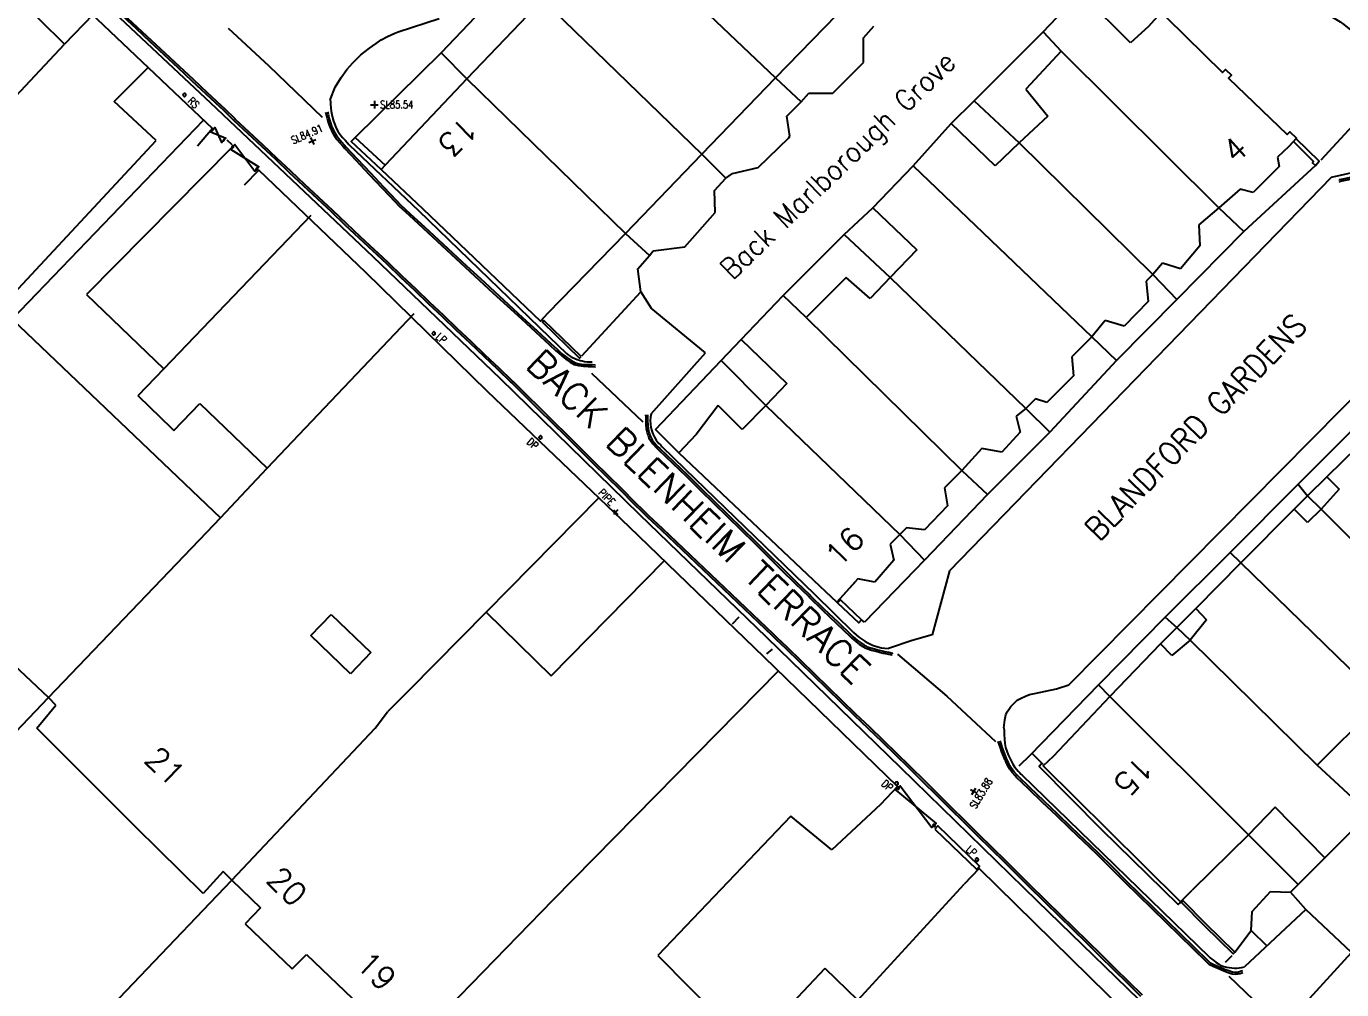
# Model space of a CAD drawing. Extents: x 427500 to 429848, y 434500 to 436505.
# Drawn here: x 429644.7 to 429713.6, y 434644.1 to 434694.5 of the extents above; entities that cross this region are included whole.
import ezdxf

# ---------------------------------------------------------------- set-up
doc = ezdxf.new("R2010")
doc.units = 0
doc.layers.get('0').update_dxf_attribs({"color": 222})
doc.layers.add('LPTIP_Ex_Base', color=8, linetype='Continuous')
doc.layers.add('ROADNAME', color=7, linetype='Continuous')
doc.styles.add('LCC Romans', font='romans.shx', dxfattribs={"width": 0.9})
doc.styles.add('MtXpl_Romans', font='romans__.ttf')
doc.styles.get("Standard").update_dxf_attribs({"font": 'romans.shx'})

# ---------------------------------------------------------------- blocks, each defined once
blk = doc.blocks.new('GATE')
at = {"color": 0, "linetype": 'ByBlock', "flags": 128}
for points in [[(-0.450902, 0), (-0.451904, 0.007014), (-0.455912, 0.014028), (-0.460922, 0.019038), (-0.467936, 0.023046), (-0.475952, 0.024048), (-0.482966, 0.023046), (-0.48998, 0.019038), (-0.49499, 0.014028), (-0.498998, 0.007014), (-0.5, 0), (-0.498998, -0.007014), (-0.49499, -0.014028), (-0.48998, -0.019038), (-0.482966, -0.023046), (-0.475952, -0.024048), (-0.467936, -0.023046), (-0.460922, -0.019038), (-0.455912, -0.014028), (-0.451904, -0.007014)], [(-0.475952, 0.024048), (-0.475952, 0.078156), (0.475952, -0.078156), (0.475952, -0.024048)], [(-0.475952, -0.024048), (-0.475952, -0.078156), (0.475952, 0.078156), (0.475952, 0.024048)], [(-0.450902, 0), (-0.451904, -0.007014)], [(0.5, 0), (0.498998, 0.007014), (0.49499, 0.014028), (0.48998, 0.019038), (0.482966, 0.023046), (0.475952, 0.024048), (0.467936, 0.023046), (0.460922, 0.019038), (0.455912, 0.014028), (0.451904, 0.007014), (0.450902, 0), (0.451904, -0.007014), (0.455912, -0.014028), (0.460922, -0.019038), (0.467936, -0.023046), (0.475952, -0.024048), (0.482966, -0.023046), (0.48998, -0.019038), (0.49499, -0.014028), (0.498998, -0.007014)], [(0.5, 0), (0.498998, -0.007014)]]:
    blk.add_lwpolyline(points, dxfattribs=at)
blk = doc.blocks.new('CIRCL')
at = {"color": 0, "linetype": 'ByBlock', "flags": 128}
for points in [[(0.5, 0), (0.475, 0.154), (0.404, 0.293), (0.293, 0.404), (0.154, 0.475), (0, 0.5), (-0.154, 0.475), (-0.293, 0.404), (-0.404, 0.293), (-0.475, 0.154), (-0.5, 0), (-0.475, -0.154), (-0.404, -0.293), (-0.293, -0.404), (-0.154, -0.475), (0, -0.5), (0.154, -0.475), (0.293, -0.404), (0.404, -0.293), (0.475, -0.154)], [(0.5, 0), (0.475, -0.154)]]:
    blk.add_lwpolyline(points, dxfattribs=at)
blk = doc.blocks.new('CROSS_1')
at = {"color": 0, "linetype": 'ByBlock', "flags": 128}
for points in [[(-0.5, 0.5), (0.5, -0.5)], [(0.5, 0.5), (-0.5, -0.5)]]:
    blk.add_lwpolyline(points, dxfattribs=at)
blk = doc.blocks.new('SPOT')
at = {"color": 0, "linetype": 'ByBlock', "flags": 128}
for points in [[(-0.5, 0), (0.5, 0)], [(0, 0.5), (0, -0.5)]]:
    blk.add_lwpolyline(points, dxfattribs=at)

msp = doc.modelspace()

# ---------------------------------------------------------------- linework, layer by layer
at = {"layer": 'LPTIP_Ex_Base', "color": 251, "true_color": 0x636466}
for p, q in [((429646.75, 434693.6), (429640.75, 434699.5)), ((429675.55, 434699.834), (429683.95, 434691.834)), ((429670.35, 434697.234), (429666.45, 434693.134)), ((429671.75, 434695.934), (429667.8, 434691.784)), ((429671.75, 434695.934), (429680.1, 434687.834)), ((429697.95, 434694.234), (429699.9, 434696.284)), ((429702.525, 434693.658), (429699.9, 434696.284)), ((429683.95, 434691.834), (429687.8, 434695.784)), ((429648.235, 434695.122), (429646.75, 434693.6)), ((429664.2, 434694.234), (429666.35, 434694.934)), ((429688.55, 434693.934), (429689.1, 434694.534)), ((429703.468, 434694.524), (429702.525, 434693.658)), ((429663.049, 434693.632), (429663.315, 434693.816)), ((429663.315, 434693.816), (429663.651, 434694.002)), ((429663.651, 434694.002), (429664.03, 434694.171)), ((429664.03, 434694.171), (429664.2, 434694.234)), ((429688.55, 434692.634), (429688.55, 434693.934)), ((429694.35, 434690.634), (429697.95, 434694.234)), ((429697.95, 434694.234), (429698.9, 434693.234)), ((429639.95, 434686.35), (429646.75, 434693.6)), ((429666.45, 434693.134), (429661.95, 434688.715)), ((429662.258, 434693.038), (429662.412, 434693.154)), ((429662.412, 434693.154), (429662.709, 434693.387)), ((429662.709, 434693.387), (429663.049, 434693.632)), ((429666.45, 434693.134), (429667.8, 434691.784)), ((429698.9, 434693.234), (429697.05, 434691.234)), ((429698.9, 434693.234), (429707.15, 434685.034)), ((429661.519, 434692.27), (429661.827, 434692.624)), ((429661.827, 434692.624), (429662.043, 434692.824)), ((429662.043, 434692.824), (429662.258, 434693.038)), ((429686.95, 434691.034), (429688.55, 434692.634)), ((429649.35, 434690.6), (429651.13, 434692.371)), ((429660.907, 434691.345), (429661.215, 434691.854)), ((429661.215, 434691.854), (429661.519, 434692.27)), ((429667.8, 434691.784), (429663.52, 434687.256)), ((429667.8, 434691.784), (429676.1, 434683.684)), ((429680.1, 434687.834), (429683.95, 434691.834)), ((429683.95, 434691.834), (429685.3, 434690.584)), ((429660.652, 434690.677), (429660.907, 434691.345)), ((429697.05, 434691.234), (429698.2, 434689.834)), ((429651.55, 434688.55), (429649.35, 434690.6)), ((429684.55, 434689.834), (429685.3, 434690.584)), ((429685.3, 434690.584), (429685.7, 434691.034)), ((429685.7, 434691.034), (429686.95, 434691.034)), ((429693.15, 434689.434), (429694.35, 434690.634)), ((429694.35, 434690.634), (429696.7, 434688.434)), ((429684.7, 434688.784), (429684.55, 434689.834)), ((429698.2, 434689.834), (429696.7, 434688.434)), ((429645.3, 434680.55), (429654.027, 434689.618)), ((429691.15, 434687.234), (429693.15, 434689.434)), ((429695.45, 434687.234), (429693.15, 434689.434)), ((429643.4, 434679.8), (429651.55, 434688.55)), ((429683.05, 434687.134), (429684.65, 434688.684)), ((429684.65, 434688.684), (429684.7, 434688.784)), ((429696.7, 434688.434), (429695.45, 434687.234)), ((429696.7, 434688.434), (429703.7, 434681.534)), ((429655.508, 434688.191), (429647.9, 434680.5)), ((429676.1, 434683.684), (429680.1, 434687.834)), ((429680.1, 434687.834), (429681.35, 434686.584)), ((429710.819, 434688.242), (429710.225, 434687.684)), ((429710.225, 434687.684), (429710.3, 434687.184)), ((429681.7, 434686.834), (429683.05, 434687.134)), ((429689.05, 434685.034), (429691.15, 434687.234)), ((429691.15, 434687.234), (429700.5, 434678.284)), ((429712.209, 434687.246), (429708.45, 434683.784)), ((429710.3, 434687.184), (429708.95, 434685.834)), ((429680.75, 434685.934), (429681.35, 434686.584)), ((429681.35, 434686.584), (429681.7, 434686.834)), ((429713.03, 434686.613), (429693.05, 434666.034)), ((429680.8, 434684.784), (429680.75, 434685.934)), ((429708.269, 434686.004), (429707.15, 434685.034)), ((429708.95, 434685.834), (429708.269, 434686.004)), ((429687.55, 434683.634), (429689.05, 434685.034)), ((429689.05, 434685.034), (429691.35, 434682.834)), ((429707.15, 434685.034), (429706.1, 434684.134)), ((429707.15, 434685.034), (429708.45, 434683.784)), ((429651.95, 434676.6), (429659.65, 434684.65)), ((429679.2, 434682.984), (429680.8, 434684.784)), ((429672.049, 434679.527), (429676.1, 434683.684)), ((429676.1, 434683.684), (429677.35, 434682.534)), ((429684.35, 434680.434), (429687.55, 434683.634)), ((429687.55, 434683.634), (429689.95, 434681.384)), ((429708.45, 434683.784), (429704.95, 434680.234)), ((429706.1, 434684.134), (429706.15, 434683.034)), ((429677.55, 434682.784), (429679.2, 434682.984)), ((429691.35, 434682.834), (429689.95, 434681.384)), ((429706.15, 434683.034), (429705.15, 434681.834)), ((429676.75, 434681.834), (429677.35, 434682.534)), ((429677.35, 434682.534), (429677.55, 434682.784)), ((429704.2, 434682.134), (429703.7, 434681.534)), ((429705.15, 434681.834), (429704.2, 434682.134)), ((429676.9, 434680.634), (429676.75, 434681.834)), ((429703.7, 434681.534), (429703.35, 434681.184)), ((429703.7, 434681.534), (429704.95, 434680.234)), ((429687.65, 434681.384), (429685.55, 434679.284)), ((429688.9, 434680.284), (429687.65, 434681.384)), ((429689.95, 434681.384), (429688.9, 434680.284)), ((429689.95, 434681.384), (429697.05, 434674.534)), ((429703.35, 434681.184), (429703.45, 434680.134)), ((429644, 434679.2), (429645.3, 434680.55)), ((429647.9, 434680.5), (429651.95, 434676.6)), ((429673.807, 434677.286), (429676.9, 434680.634)), ((429676.9, 434680.634), (429677.45, 434679.784)), ((429682.15, 434678.134), (429684.35, 434680.434)), ((429685.55, 434679.284), (429684.35, 434680.434)), ((429699.295, 434660.059), (429719.54, 434680.549)), ((429704.95, 434680.234), (429701.8, 434677.034)), ((429703.45, 434680.134), (429702.2, 434678.834)), ((429657.35, 434671.4), (429665.05, 434679.5)), ((429680.283, 434677.441), (429677.45, 434679.784)), ((429644, 434679.2), (429654.9, 434668.8)), ((429685.55, 434679.284), (429693.7, 434671.284)), ((429701.2, 434679.134), (429700.5, 434678.284)), ((429702.2, 434678.834), (429701.2, 434679.134)), ((429681.1, 434677.034), (429682.15, 434678.134)), ((429682.15, 434678.134), (429684.55, 434675.834)), ((429700.5, 434678.284), (429699.45, 434677.234)), ((429700.5, 434678.284), (429701.8, 434677.034)), ((429677.446, 434674.253), (429680.283, 434677.441)), ((429677.672, 434673.429), (429681.1, 434677.034)), ((429681.1, 434677.034), (429683.45, 434674.684)), ((429701.8, 434677.034), (429698.3, 434673.284)), ((429699.45, 434677.234), (429699.55, 434676.234)), ((429651.95, 434676.6), (429650.59, 434675.188)), ((429699.55, 434676.234), (429698.15, 434674.834)), ((429684.55, 434675.834), (429683.45, 434674.684)), ((429650.59, 434675.188), (429650.596, 434675.183)), ((429650.596, 434675.183), (429652.352, 434673.491)), ((429652.469, 434673.379), (429653.829, 434674.79)), ((429653.829, 434674.79), (429657.35, 434671.4)), ((429680.95, 434674.684), (429679.807, 434673.166)), ((429682.2, 434673.434), (429680.95, 434674.684)), ((429683.45, 434674.684), (429682.2, 434673.434)), ((429683.45, 434674.684), (429690.45, 434667.934)), ((429697.55, 434675.034), (429697.05, 434674.534)), ((429698.15, 434674.834), (429697.55, 434675.034)), ((429697.05, 434674.534), (429696.55, 434674.134)), ((429696.55, 434674.134), (429696.75, 434673.284)), ((429697.05, 434674.534), (429698.3, 434673.284)), ((429714.615, 434673.879), (429711.295, 434670.559)), ((429652.352, 434673.491), (429652.469, 434673.379)), ((429677.672, 434673.429), (429677.672, 434673.429)), ((429698.3, 434673.284), (429695.05, 434670.034)), ((429696.75, 434673.284), (429695.8, 434672.234)), ((429715.195, 434673.309), (429712.795, 434670.959)), ((429694.75, 434672.434), (429693.7, 434671.284)), ((429695.8, 434672.234), (429694.75, 434672.434)), ((429655.192, 434669.11), (429657.35, 434671.4)), ((429693.7, 434671.284), (429692.8, 434670.384)), ((429693.7, 434671.284), (429695.05, 434670.034)), ((429711.295, 434670.559), (429707.735, 434666.999)), ((429711.295, 434670.559), (429711.795, 434669.959)), ((429712.795, 434670.959), (429711.795, 434669.959)), ((429712.795, 434670.959), (429713.445, 434670.309)), ((429674.701, 434669.849), (429668.81, 434663.87)), ((429695.05, 434670.034), (429691.75, 434666.584)), ((429692.8, 434670.384), (429692.95, 434669.434)), ((429711.795, 434669.959), (429711.095, 434669.259)), ((429711.795, 434669.959), (429712.495, 434669.259)), ((429713.445, 434670.309), (429712.495, 434669.259)), ((429654.9, 434668.8), (429655.192, 434669.11)), ((429692.95, 434669.434), (429691.75, 434668.184)), ((429711.095, 434669.259), (429708.295, 434666.459)), ((429711.795, 434668.559), (429711.095, 434669.259)), ((429712.495, 434669.259), (429711.795, 434668.559)), ((429712.495, 434669.259), (429719.095, 434662.659)), ((429654.2, 434668.05), (429654.9, 434668.8)), ((429645.9, 434659.4), (429654.2, 434668.05)), ((429690.45, 434667.934), (429689.95, 434667.434)), ((429690.8, 434668.284), (429690.45, 434667.934)), ((429690.45, 434667.934), (429691.75, 434666.584)), ((429691.75, 434668.184), (429690.8, 434668.284)), ((429689.95, 434667.434), (429690.15, 434666.584)), ((429707.735, 434666.999), (429704.345, 434663.609)), ((429708.295, 434666.459), (429707.735, 434666.999)), ((429672.21, 434660.53), (429678.13, 434666.557)), ((429691.75, 434666.584), (429688.606, 434663.342)), ((429690.15, 434666.584), (429689.15, 434665.434)), ((429708.295, 434666.459), (429705.945, 434664.059)), ((429708.295, 434666.459), (429715.695, 434659.259)), ((429688.265, 434665.62), (429687.157, 434664.386)), ((429689.15, 434665.434), (429688.265, 434665.62)), ((429693.05, 434666.034), (429692.15, 434662.684)), ((429640.4, 434664.6), (429645.9, 434659.4)), ((429659.636, 434662.64), (429660.707, 434663.75)), ((429660.707, 434663.75), (429662.773, 434661.756)), ((429668.81, 434663.87), (429664.8, 434659.8)), ((429668.81, 434663.87), (429672.21, 434660.53)), ((429704.345, 434663.609), (429700.845, 434660.059)), ((429704.345, 434663.609), (429704.945, 434663.059)), ((429705.945, 434664.059), (429704.945, 434663.059)), ((429705.945, 434664.059), (429706.495, 434663.459)), ((429688.606, 434663.342), (429688.453, 434663.474)), ((429704.945, 434663.059), (429704.095, 434662.209)), ((429704.945, 434663.059), (429705.645, 434662.409)), ((429706.495, 434663.459), (429705.645, 434662.409)), ((429661.702, 434660.646), (429659.636, 434662.64)), ((429691.1, 434662.384), (429689.864, 434661.965)), ((429692.15, 434662.684), (429691.1, 434662.384)), ((429704.095, 434662.209), (429701.445, 434659.459)), ((429704.695, 434661.609), (429704.095, 434662.209)), ((429705.645, 434662.409), (429704.695, 434661.609)), ((429712.295, 434655.859), (429705.645, 434662.409)), ((429662.773, 434661.756), (429661.702, 434660.646)), ((429684.1, 434660.797), (429672.3, 434648.8)), ((429631.95, 434644.8), (429645.9, 434659.4)), ((429646.3, 434659), (429645.9, 434659.4)), ((429664.8, 434659.8), (429663.65, 434658.65)), ((429696.803, 434659.376), (429697.038, 434659.472)), ((429697.038, 434659.472), (429697.245, 434659.559)), ((429697.245, 434659.559), (429697.495, 434659.609)), ((429700.845, 434660.059), (429697.276, 434656.384)), ((429697.495, 434659.609), (429698.645, 434659.859)), ((429701.445, 434659.459), (429698.475, 434656.307)), ((429698.645, 434659.859), (429699.295, 434660.059)), ((429701.445, 434659.459), (429700.845, 434660.059)), ((429708.695, 434652.209), (429701.445, 434659.459)), ((429645.3, 434657.8), (429646.3, 434659)), ((429696.08, 434658.653), (429696.156, 434658.775)), ((429696.156, 434658.775), (429696.271, 434658.936)), ((429696.271, 434658.936), (429696.595, 434659.259)), ((429696.595, 434659.259), (429696.803, 434659.376)), ((429715.695, 434659.259), (429712.295, 434655.859)), ((429663, 434657.8), (429663.65, 434658.65)), ((429695.905, 434657.809), (429695.942, 434658.232)), ((429695.942, 434658.232), (429696.002, 434658.492)), ((429696.002, 434658.492), (429696.08, 434658.653)), ((429650.5, 434652.6), (429645.3, 434657.8)), ((429655.5, 434649.85), (429663, 434657.8)), ((429697.276, 434656.384), (429697.276, 434656.384)), ((429715.045, 434653.309), (429712.295, 434655.859)), ((429689.452, 434653.803), (429686.897, 434651.432)), ((429710.095, 434653.659), (429708.695, 434652.209)), ((429712.695, 434651.009), (429710.095, 434653.659)), ((429712.695, 434651.009), (429714.945, 434653.259)), ((429654, 434649.15), (429650.5, 434652.6)), ((429684.75, 434653.2), (429677.8, 434645.9)), ((429686.897, 434651.432), (429684.75, 434653.2)), ((429708.695, 434652.209), (429705.753, 434649.316)), ((429708.695, 434652.209), (429711.295, 434649.609)), ((429711.295, 434649.609), (429712.695, 434651.009)), ((429655.05, 434650.3), (429654, 434649.15)), ((429654.75, 434649.05), (429655.5, 434649.85)), ((429655.5, 434649.85), (429655.05, 434650.3)), ((429655.5, 434649.85), (429657, 434648.4)), ((429688.25, 434643.57), (429693.82, 434649.633)), ((429708.895, 434648.209), (429709.845, 434649.259)), ((429709.845, 434649.259), (429710.895, 434649.209)), ((429710.895, 434649.209), (429711.295, 434649.609)), ((429711.695, 434648.309), (429710.895, 434649.209)), ((429641.35, 434635.05), (429654.75, 434649.05)), ((429657, 434648.4), (429656.2, 434647.55)), ((429672.3, 434648.8), (429664.65, 434640.95)), ((429711.695, 434648.309), (429708.495, 434645.309)), ((429708.845, 434647.209), (429708.895, 434648.209)), ((429714.095, 434646.059), (429711.695, 434648.309)), ((429656.2, 434647.55), (429658.65, 434645.2)), ((429707.987, 434646.082), (429708.845, 434647.209)), ((429708.845, 434647.209), (429709.665, 434646.406)), ((429658.65, 434645.2), (429659.4, 434645.95)), ((429659.4, 434645.95), (429664.65, 434640.95)), ((429677.8, 434645.9), (429682.6, 434641.05)), ((429707.987, 434646.082), (429707.987, 434646.082)), ((429711.895, 434643.659), (429714.095, 434646.059)), ((429682.6, 434641.05), (429686.541, 434645.238)), ((429686.57, 434645.21), (429686.541, 434645.238)), ((429688.25, 434643.57), (429686.57, 434645.21))]:
    msp.add_line(p, q, dxfattribs=at)
at = {"layer": 'LPTIP_Ex_Base', "color": 251, "true_color": 0x636466, "flags": 128}
for points in [[(429704.734, 434641.867), (429697.662, 434648.738), (429690.509, 434655.723), (429683.501, 434662.542), (429676.841, 434668.988), (429669.565, 434676.079), (429662.892, 434682.459), (429654.401, 434690.499), (429648.256, 434696.273), (429641.103, 434702.895), (429633.626, 434709.733), (429626.51, 434716.06), (429626.468, 434716.123), (429619.961, 434721.717), (429612.589, 434727.816), (429605.484, 434733.671), (429597.988, 434739.816), (429596.743, 434740.89)], [(429695.905, 434705.205), (429700.155, 434702.622), (429702.88, 434701.176), (429704.251, 434700.47), (429709.029, 434697.507), (429713.499, 434694.771), (429713.689, 434694.618), (429713.964, 434694.402), (429714.276, 434694.149), (429714.574, 434693.884), (429714.809, 434693.633), (429714.974, 434693.399), (429715.103, 434693.166), (429715.206, 434692.928), (429715.29, 434692.679), (429715.367, 434692.413), (429715.434, 434692.101), (429715.484, 434691.746), (429715.521, 434691.393), (429715.548, 434691.087), (429715.57, 434690.872), (429712.482, 434687.523)], [(429642.808, 434699.045), (429643.418, 434699.699), (429654.484, 434689.183), (429653.696, 434688.257)], [(429703.468, 434694.524), (429704.279, 434695.42), (429704.558, 434695.156), (429704.407, 434694.991), (429707.34, 434692.12), (429707.495, 434692.274), (429707.803, 434691.974), (429707.655, 434691.81), (429710.728, 434688.865), (429710.856, 434689.004), (429711.209, 434688.671), (429710.819, 434688.242)], [(429703.075, 434643.755), (429702.362, 434644.456), (429701.648, 434645.156), (429700.935, 434645.857), (429700.221, 434646.558), (429699.507, 434647.258), (429698.794, 434647.959), (429698.08, 434648.659), (429697.857, 434648.879), (429697.368, 434649.361), (429696.656, 434650.063), (429695.944, 434650.766), (429695.232, 434651.468), (429694.52, 434652.17), (429693.809, 434652.873), (429693.097, 434653.575), (429692.385, 434654.277), (429691.673, 434654.98), (429690.961, 434655.682), (429690.894, 434655.749), (429690.244, 434656.379), (429689.526, 434657.075), (429688.808, 434657.771), (429688.091, 434658.467), (429687.373, 434659.163), (429686.655, 434659.86), (429685.937, 434660.556), (429685.219, 434661.252), (429684.501, 434661.948), (429683.973, 434662.46), (429683.782, 434662.642), (429683.057, 434663.331), (429682.332, 434664.02), (429681.608, 434664.709), (429680.883, 434665.398), (429680.158, 434666.087), (429679.433, 434666.776), (429678.709, 434667.465), (429677.984, 434668.154), (429677.259, 434668.843), (429676.995, 434669.095), (429676.543, 434669.542), (429675.832, 434670.245), (429675.121, 434670.949), (429674.41, 434671.652), (429673.699, 434672.356), (429672.989, 434673.059), (429672.278, 434673.762), (429671.567, 434674.466), (429670.856, 434675.169), (429670.145, 434675.872), (429670.108, 434675.91), (429669.422, 434676.562), (429668.697, 434677.251), (429667.973, 434677.94), (429667.248, 434678.629), (429666.523, 434679.318), (429665.798, 434680.007), (429665.074, 434680.696), (429664.349, 434681.385), (429663.624, 434682.074), (429663.083, 434682.588), (429662.898, 434682.761), (429662.169, 434683.446), (429661.44, 434684.13), (429660.711, 434684.814), (429659.982, 434685.499), (429659.253, 434686.183), (429658.524, 434686.868), (429657.795, 434687.552), (429657.066, 434688.236), (429656.336, 434688.921), (429655.629, 434689.585), (429655.607, 434689.606), (429655.063, 434690.134), (429654.887, 434690.298), (429654.156, 434690.981), (429653.426, 434691.664), (429652.695, 434692.347), (429651.965, 434693.03), (429651.234, 434693.713), (429650.504, 434694.396), (429649.773, 434695.079)], [(429703.146, 434643.827), (429702.432, 434644.527), (429701.718, 434645.228), (429701.005, 434645.928), (429700.291, 434646.629), (429699.577, 434647.329), (429698.864, 434648.03), (429698.15, 434648.731), (429697.927, 434648.95), (429697.438, 434649.432), (429696.726, 434650.135), (429696.014, 434650.837), (429695.302, 434651.539), (429694.591, 434652.242), (429693.879, 434652.944), (429693.167, 434653.646), (429692.455, 434654.349), (429691.743, 434655.051), (429691.031, 434655.753), (429690.964, 434655.82), (429690.314, 434656.45), (429689.596, 434657.147), (429688.878, 434657.843), (429688.16, 434658.539), (429687.442, 434659.235), (429686.724, 434659.931), (429686.007, 434660.627), (429685.289, 434661.324), (429684.571, 434662.02), (429684.043, 434662.532), (429683.851, 434662.714), (429683.126, 434663.403), (429682.401, 434664.093), (429681.677, 434664.782), (429680.952, 434665.471), (429680.227, 434666.16), (429679.502, 434666.849), (429678.778, 434667.538), (429678.053, 434668.227), (429677.328, 434668.916), (429677.064, 434669.167), (429676.613, 434669.613), (429675.902, 434670.316), (429675.191, 434671.02), (429674.481, 434671.723), (429673.77, 434672.427), (429673.059, 434673.13), (429672.348, 434673.833), (429671.637, 434674.537), (429670.926, 434675.24), (429670.216, 434675.943), (429670.177, 434675.982), (429669.491, 434676.634), (429668.766, 434677.323), (429668.041, 434678.012), (429667.317, 434678.701), (429666.592, 434679.39), (429665.867, 434680.079), (429665.142, 434680.768), (429664.418, 434681.457), (429663.693, 434682.146), (429663.152, 434682.661), (429662.967, 434682.834), (429662.238, 434683.519), (429661.509, 434684.203), (429660.78, 434684.887), (429660.05, 434685.572), (429659.321, 434686.256), (429658.592, 434686.941), (429657.863, 434687.625), (429657.134, 434688.309), (429656.405, 434688.994), (429655.698, 434689.657), (429655.677, 434689.678), (429655.131, 434690.207), (429654.955, 434690.371), (429654.224, 434691.054), (429653.494, 434691.737), (429652.763, 434692.42), (429652.033, 434693.103), (429651.302, 434693.786), (429650.572, 434694.469), (429649.841, 434695.152)], [(429660.248, 434689.759), (429657.453, 434692.448), (429655.335, 434694.414)], [(429660.652, 434690.677), (429660.658, 434690.576), (429660.665, 434690.435), (429660.676, 434690.268), (429660.696, 434690.092), (429660.728, 434689.92), (429660.773, 434689.749), (429660.828, 434689.568), (429660.892, 434689.385), (429660.967, 434689.206), (429661.052, 434689.04), (429661.161, 434688.878), (429661.293, 434688.714), (429661.428, 434688.563), (429661.547, 434688.435), (429661.63, 434688.343), (429661.664, 434688.301), (429665.27, 434684.886), (429672.105, 434678.275), (429673.007, 434677.398), (429673.093, 434677.331), (429673.206, 434677.259), (429673.324, 434677.195), (429673.445, 434677.139), (429673.569, 434677.09), (429673.697, 434677.049), (429673.723, 434677.042), (429673.827, 434677.017), (429673.958, 434676.993), (429674.091, 434676.977), (429674.225, 434676.97), (429674.358, 434676.972)], [(429660.406, 434690.027), (429660.442, 434689.897), (429660.488, 434689.714), (429660.549, 434689.499), (429660.624, 434689.275), (429660.715, 434689.07), (429660.718, 434689.064), (429660.806, 434688.901), (429660.892, 434688.761), (429661.004, 434688.61), (429661.168, 434688.413), (429661.309, 434688.252), (429661.412, 434688.135), (429661.992, 434687.519), (429662.678, 434686.792), (429663.364, 434686.064), (429664.05, 434685.336), (429664.259, 434685.115), (429664.773, 434684.641), (429665.507, 434683.962), (429666.242, 434683.284), (429666.977, 434682.606), (429667.712, 434681.928), (429668.447, 434681.249), (429669.181, 434680.571), (429669.916, 434679.893), (429670.651, 434679.215), (429671.386, 434678.536), (429672.121, 434677.858), (429672.456, 434677.549), (429672.586, 434677.441), (429672.764, 434677.287), (429672.874, 434677.196), (429672.977, 434677.112), (429673.197, 434676.955), (429673.415, 434676.837), (429673.649, 434676.77), (429673.781, 434676.753), (429673.905, 434676.738), (429674.152, 434676.726), (429674.364, 434676.723), (429674.511, 434676.716), (429674.511, 434676.716)], [(429660.502, 434690.054), (429660.538, 434689.924), (429660.585, 434689.739), (429660.645, 434689.526), (429660.718, 434689.307), (429660.806, 434689.111), (429660.806, 434689.112), (429660.894, 434688.949), (429660.978, 434688.814), (429661.085, 434688.669), (429661.245, 434688.477), (429661.384, 434688.318), (429661.485, 434688.204), (429662.065, 434687.588), (429662.751, 434686.86), (429663.437, 434686.133), (429664.123, 434685.405), (429664.329, 434685.186), (429664.84, 434684.714), (429665.575, 434684.036), (429666.31, 434683.358), (429667.045, 434682.679), (429667.78, 434682.001), (429668.515, 434681.323), (429669.249, 434680.645), (429669.984, 434679.966), (429670.719, 434679.288), (429671.454, 434678.61), (429672.189, 434677.932), (429672.52, 434677.626), (429672.65, 434677.518), (429672.83, 434677.362), (429672.937, 434677.274), (429673.035, 434677.194), (429673.255, 434677.036), (429673.462, 434676.925), (429673.676, 434676.867), (429673.794, 434676.852), (429673.917, 434676.837), (429674.157, 434676.826), (429674.366, 434676.822), (429674.515, 434676.816), (429674.515, 434676.816)], [(429655.247, 434688.593), (429655.508, 434688.349)], [(429711.059, 434688.493), (429712.101, 434687.457), (429712.043, 434687.391), (429712.209, 434687.246), (429712.402, 434687.468), (429711.202, 434688.645)], [(429716.53, 434687.935), (429715.967, 434687.273), (429713.03, 434686.613)], [(429656.157, 434686.236), (429656.91, 434686.995), (429662.497, 434681.654), (429668.859, 434675.43), (429676.292, 434668.329), (429683.34, 434661.537), (429690.329, 434654.741), (429689.452, 434653.803)], [(429663.313, 434687.037), (429665.489, 434684.98), (429671.658, 434679.091), (429672.049, 434679.527)], [(429714.535, 434686.72), (429713.556, 434686.518), (429713.45, 434686.496), (429713.45, 434686.496)], [(429714.556, 434686.622), (429713.576, 434686.42), (429713.47, 434686.398), (429713.47, 434686.398)], [(429677.025, 434673.805), (429674.338, 434676.365)], [(429677.153, 434674.194), (429677.156, 434674.067), (429677.158, 434673.886), (429677.165, 434673.675), (429677.186, 434673.46), (429677.229, 434673.264), (429677.252, 434673.19), (429677.279, 434673.108), (429677.327, 434672.983), (429677.402, 434672.848), (429677.525, 434672.682), (429677.72, 434672.461), (429677.829, 434672.359), (429678.555, 434671.671), (429678.933, 434671.312), (429679.274, 434670.978), (429679.988, 434670.277), (429680.702, 434669.577), (429681.415, 434668.876), (429682.129, 434668.176), (429682.843, 434667.475), (429683.556, 434666.775), (429684.27, 434666.075), (429684.984, 434665.374), (429685.672, 434664.699), (429685.698, 434664.674), (429686.417, 434663.979), (429687.137, 434663.284), (429687.856, 434662.59), (429687.946, 434662.504), (429688.044, 434662.425), (429688.172, 434662.318), (429688.329, 434662.195), (429688.511, 434662.073), (429688.671, 434661.992), (429688.722, 434661.967), (429688.97, 434661.882), (429689.274, 434661.802), (429689.584, 434661.731), (429689.644, 434661.718), (429689.855, 434661.673), (429690.042, 434661.631), (429690.042, 434661.631)], [(429677.253, 434674.197), (429677.256, 434674.07), (429677.258, 434673.887), (429677.265, 434673.679), (429677.286, 434673.469), (429677.327, 434673.285), (429677.348, 434673.22), (429677.372, 434673.143), (429677.42, 434673.018), (429677.489, 434672.896), (429677.605, 434672.743), (429677.795, 434672.527), (429677.897, 434672.431), (429678.623, 434671.744), (429679.003, 434671.384), (429679.344, 434671.049), (429680.058, 434670.349), (429680.772, 434669.648), (429681.485, 434668.948), (429682.199, 434668.247), (429682.913, 434667.547), (429683.626, 434666.846), (429684.34, 434666.146), (429685.054, 434665.445), (429685.742, 434664.77), (429685.767, 434664.746), (429686.487, 434664.051), (429687.206, 434663.356), (429687.926, 434662.662), (429688.008, 434662.582), (429688.106, 434662.503), (429688.236, 434662.394), (429688.391, 434662.274), (429688.567, 434662.157), (429688.716, 434662.081), (429688.754, 434662.061), (429689.003, 434661.977), (429689.3, 434661.899), (429689.606, 434661.829), (429689.665, 434661.816), (429689.876, 434661.771), (429690.064, 434661.728), (429690.064, 434661.728)], [(429677.446, 434674.253), (429677.414, 434674.076), (429677.4, 434673.896), (429677.406, 434673.716), (429677.43, 434673.538), (429677.473, 434673.363), (429677.53, 434673.201), (429677.534, 434673.193), (429677.612, 434673.031), (429677.706, 434672.878), (429677.817, 434672.735), (429677.941, 434672.605), (429678.004, 434672.532), (429679.211, 434671.372), (429685.986, 434664.807), (429688.035, 434662.809), (429688.173, 434662.69), (429688.314, 434662.566), (429688.463, 434662.451), (429688.62, 434662.348), (429688.784, 434662.256), (429688.954, 434662.176), (429689.026, 434662.146), (429689.129, 434662.108), (429689.309, 434662.053), (429689.492, 434662.01), (429689.677, 434661.981), (429689.864, 434661.965)], [(429678.873, 434672.225), (429677.672, 434673.429)], [(429679.807, 434673.166), (429678.898, 434672.213), (429686.255, 434665.242), (429687.157, 434664.386), (429688.185, 434665.522)], [(429682.023, 434663.61), (429681.68, 434663.234)], [(429683.504, 434661.693), (429683.8, 434661.933)], [(429690.337, 434661.675), (429692.915, 434659.465), (429695.464, 434657.096)], [(429695.905, 434657.809), (429695.912, 434657.667), (429695.919, 434657.464), (429695.931, 434657.23), (429695.954, 434656.992), (429695.992, 434656.78), (429696.049, 434656.589), (429696.122, 434656.402), (429696.205, 434656.222), (429696.292, 434656.055), (429696.375, 434655.906), (429696.463, 434655.772), (429696.558, 434655.651), (429696.652, 434655.545), (429696.732, 434655.458), (429696.789, 434655.395), (429696.834, 434655.353), (429700.468, 434651.831), (429706.638, 434645.831), (429706.701, 434645.773), (429706.777, 434645.716), (429706.883, 434645.633), (429707.008, 434645.54), (429707.142, 434645.451), (429707.273, 434645.382), (429707.406, 434645.334), (429707.547, 434645.296), (429707.692, 434645.268), (429707.832, 434645.249), (429707.962, 434645.238), (429708.087, 434645.239), (429708.212, 434645.254), (429708.327, 434645.275), (429708.425, 434645.296), (429708.495, 434645.309)], [(429708.411, 434644.995), (429708.348, 434644.977), (429708.268, 434644.949), (429708.158, 434644.921), (429708.019, 434644.909), (429707.851, 434644.93), (429707.633, 434644.996), (429707.417, 434645.079), (429707.368, 434645.098), (429707.094, 434645.213), (429706.847, 434645.323), (429706.664, 434645.408), (429706.521, 434645.545), (429705.807, 434646.245), (429705.093, 434646.945), (429704.379, 434647.645), (429703.665, 434648.345), (429702.951, 434649.045), (429702.237, 434649.745), (429701.523, 434650.445), (429700.809, 434651.146), (429700.363, 434651.582), (429700.092, 434651.842), (429699.369, 434652.533), (429698.647, 434653.225), (429697.925, 434653.916), (429697.202, 434654.608), (429696.549, 434655.234), (429696.483, 434655.309), (429696.334, 434655.479), (429696.204, 434655.654), (429696.122, 434655.799), (429696.059, 434655.939), (429695.984, 434656.1), (429695.954, 434656.166), (429695.891, 434656.306), (429695.801, 434656.538), (429695.722, 434656.765), (429695.655, 434656.961), (429695.608, 434657.098), (429695.608, 434657.098)], [(429708.385, 434645.091), (429708.321, 434645.074), (429708.234, 434645.043), (429708.133, 434645.017), (429708.011, 434645.008), (429707.864, 434645.029), (429707.663, 434645.092), (429707.453, 434645.172), (429707.406, 434645.19), (429707.133, 434645.305), (429706.887, 434645.414), (429706.707, 434645.498), (429706.591, 434645.616), (429705.877, 434646.316), (429705.163, 434647.016), (429704.449, 434647.716), (429703.735, 434648.416), (429703.021, 434649.117), (429702.307, 434649.817), (429701.593, 434650.517), (429700.879, 434651.217), (429700.433, 434651.654), (429700.161, 434651.914), (429699.439, 434652.606), (429698.716, 434653.297), (429697.994, 434653.989), (429697.271, 434654.68), (429696.624, 434655.3), (429696.558, 434655.375), (429696.414, 434655.538), (429696.285, 434655.714), (429696.209, 434655.849), (429696.15, 434655.98), (429696.074, 434656.142), (429696.045, 434656.207), (429695.982, 434656.347), (429695.895, 434656.574), (429695.816, 434656.799), (429695.75, 434656.993), (429695.702, 434657.131), (429695.702, 434657.131)], [(429697.276, 434656.384), (429696.688, 434655.809)], [(429697.957, 434655.894), (429697.376, 434656.464)], [(429698.475, 434656.307), (429697.961, 434655.823), (429701.338, 434652.483), (429705.139, 434648.709), (429705.753, 434649.316)], [(429697.868, 434655.925), (429697.744, 434655.787), (429701.007, 434652.49), (429705.016, 434648.567), (429705.148, 434648.671)], [(429732.605, 434613.448), (429727.713, 434618.199), (429727.617, 434618.291), (429727.646, 434618.325), (429726.299, 434619.633), (429718.087, 434627.649), (429711.289, 434634.216), (429703.923, 434641.47), (429703.847, 434641.373), (429703.252, 434641.958), (429694.599, 434650.455), (429693.82, 434649.633)], [(429707.823, 434645.892), (429707.48, 434645.529)], [(429707.674, 434644.818), (429709.378, 434643.178), (429710.798, 434641.845)]]:
    msp.add_lwpolyline(points, dxfattribs=at)
for points in [[(429663.52, 434687.256), (429663.316, 434687.036), (429661.746, 434688.496), (429661.95, 434688.715)], [(429673.778, 434677.256), (429671.835, 434679.125), (429671.752, 434679.038), (429673.695, 434677.17)], [(429688.453, 434663.474), (429687.346, 434664.52), (429687.195, 434664.36), (429688.302, 434663.314)], [(429692.294, 434652.52), (429694.478, 434650.41), (429694.631, 434650.568), (429692.447, 434652.679)], [(429707.987, 434646.082), (429706.464, 434647.562), (429705.277, 434648.761), (429705.192, 434648.676), (429706.379, 434647.477), (429707.903, 434645.996)]]:
    msp.add_lwpolyline(points, close=True, dxfattribs=at)

# ---------------------------------------------------------------- block references
at = {"layer": 'LPTIP_Ex_Base', "color": 251, "true_color": 0x636466}
for name, p, xscale, yscale, zscale, rotation in [('CIRCL', (429653.023, 434690.94), 0.16, 0.16, 0.16, 135.557047), ('GATE', (429654.789, 434688.841), 0.835929, 2, 0.835929, 315.238574), ('GATE', (429656.177, 434687.643), 1.80008, 2, 1.80008, 317.529417), ('SPOT', (429659.705, 434688.524), 0.4, 0.4, 0.4, 23.838612), ('CIRCL', (429666.069, 434678.454), 0.16, 0.16, 0.16, 315.903998), ('CIRCL', (429671.65, 434673.011), 0.16, 0.16, 0.16, 315.8309), ('CIRCL', (429690.293, 434654.902), 0.16, 0.16, 0.16, 315.789866), ('GATE', (429691.306, 434653.686), 2.85799, 2, 2.85799, 313.789678), ('SPOT', (429694.332, 434654.493), 0.4, 0.4, 0.4, 58.90277900000002), ('CIRCL', (429694.49, 434650.916), 0.16, 0.16, 0.16, 315.770506)]:
    msp.add_blockref(name, p, dxfattribs=dict(at, xscale=xscale, yscale=yscale, zscale=zscale, rotation=rotation))
for name, p, xscale, yscale, zscale in [('SPOT', (429662.964, 434690.422), 0.4, 0.4, 0.4), ('CROSS_1', (429675.584, 434669.098), 0.24, 0.24, 0.24)]:
    msp.add_blockref(name, p, dxfattribs=dict(at, xscale=xscale, yscale=yscale, zscale=zscale))

# ---------------------------------------------------------------- texts
at = {"layer": 'LPTIP_Ex_Base', "color": 251, "true_color": 0x636466, "width": 0.8}
for s, rotation, p in [('RS', -43.86195, (429653.164, 434690.574)), ('SL84.91', 23.83861, (429658.712, 434688.349)), ('LP', -43.4925, (429666.141, 434678.237)), ('DP', -41.65667, (429670.891, 434672.722)), ('PIPE', -45.65111, (429674.648, 434670.081)), ('DP', -41.18583, (429689.448, 434654.832)), ('SL83.88', 58.90278, (429694.423, 434653.535)), ('LP', -43.47917, (429693.881, 434651.407))]:
    msp.add_text(s, height=0.4, rotation=rotation, dxfattribs=at).set_placement(p)
msp.add_text('SL85.54', height=0.4, dxfattribs=at).set_placement((429663.262, 434690.234))
at = {"layer": 'LPTIP_Ex_Base', "color": 251, "true_color": 0x636466, "style": 'MtXpl_Romans'}
for s, height, rotation, p in [('13', 1.2, 224, (429667.652, 434689.89)), ('4', 1.2, 42.2, (429708.01, 434687.285)), ('BACK BLENHEIM TERRACE', 1.4, 315.8, (429670.82, 434676.743)), ('16', 1.2, 45.8, (429687.275, 434666.15)), ('21', 1.2, 316.2, (429650.852, 434656.085)), ('15', 1.2, 225.7, (429702.971, 434656.442)), ('20', 1.2, 315.3, (429657.242, 434649.815)), ('19', 1.2, 316.2, (429661.91, 434645.369))]:
    msp.add_text(s, height=height, rotation=rotation, dxfattribs=at).set_placement(p)
at = {"layer": 'ROADNAME', "style": 'LCC Romans', "width": 0.9}
for s, height, rotation, p in [('Back Marlborough Grove', 1.1, 43.9, (429681.697, 434681.206)), ('BLANDFORD GARDENS', 1.2, 45.7, (429700.886, 434667.527))]:
    msp.add_text(s, height=height, rotation=rotation, dxfattribs=at).set_placement(p)

doc.saveas('drawing.dxf')
